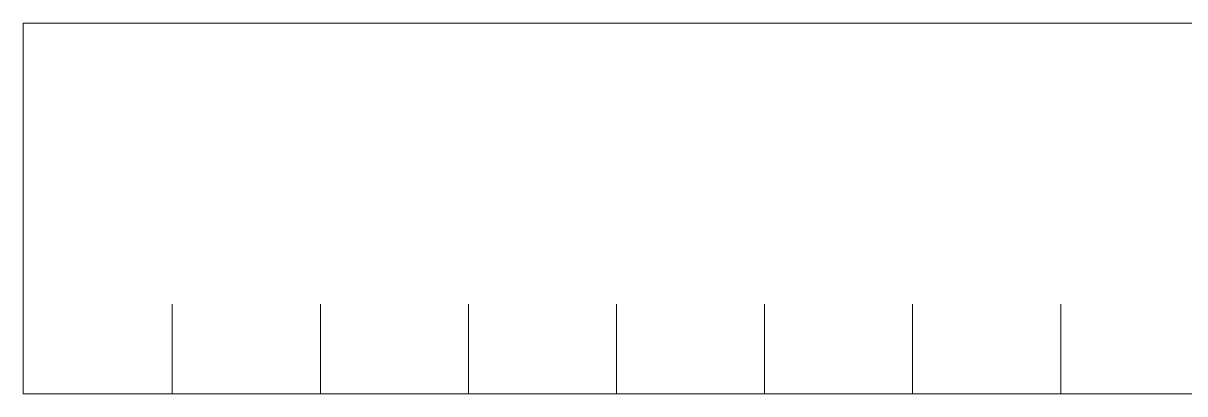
# Model space of a CAD drawing. Header units: millimetres. Extents: x -242231 to 419123, y -2399 to 525285.
# Drawn here: x -38532 to -36700, y 43184 to 43769 of the extents above; entities that cross this region are included whole.
import ezdxf

# ---------------------------------------------------------------- set-up
doc = ezdxf.new("R2010")
doc.units = ezdxf.units.MM
doc.layers.add('R-635 Töfluteikning dinskinna', color=32, linetype='Continuous', lineweight=15)

msp = doc.modelspace()

# ---------------------------------------------------------------- linework, layer by layer
at = {"layer": 'R-635 Töfluteikning dinskinna'}
for p, q in [((-35728.686, 43768.846), (-38531.991, 43768.846)), ((-38531.991, 43184.323), (-38531.991, 43768.846)), ((-38296.894, 43184.323), (-38296.894, 43325.415)), ((-38063.42, 43184.323), (-38063.42, 43325.415)), ((-37829.947, 43184.323), (-37829.947, 43325.415)), ((-37596.473, 43184.323), (-37596.473, 43325.415)), ((-37363, 43184.323), (-37363, 43325.415)), ((-37129.526, 43184.323), (-37129.526, 43325.415)), ((-36896.053, 43184.323), (-36896.053, 43325.415)), ((-38531.991, 43184.323), (-35728.686, 43184.323))]:
    msp.add_line(p, q, dxfattribs=at)

doc.saveas('drawing.dxf')
